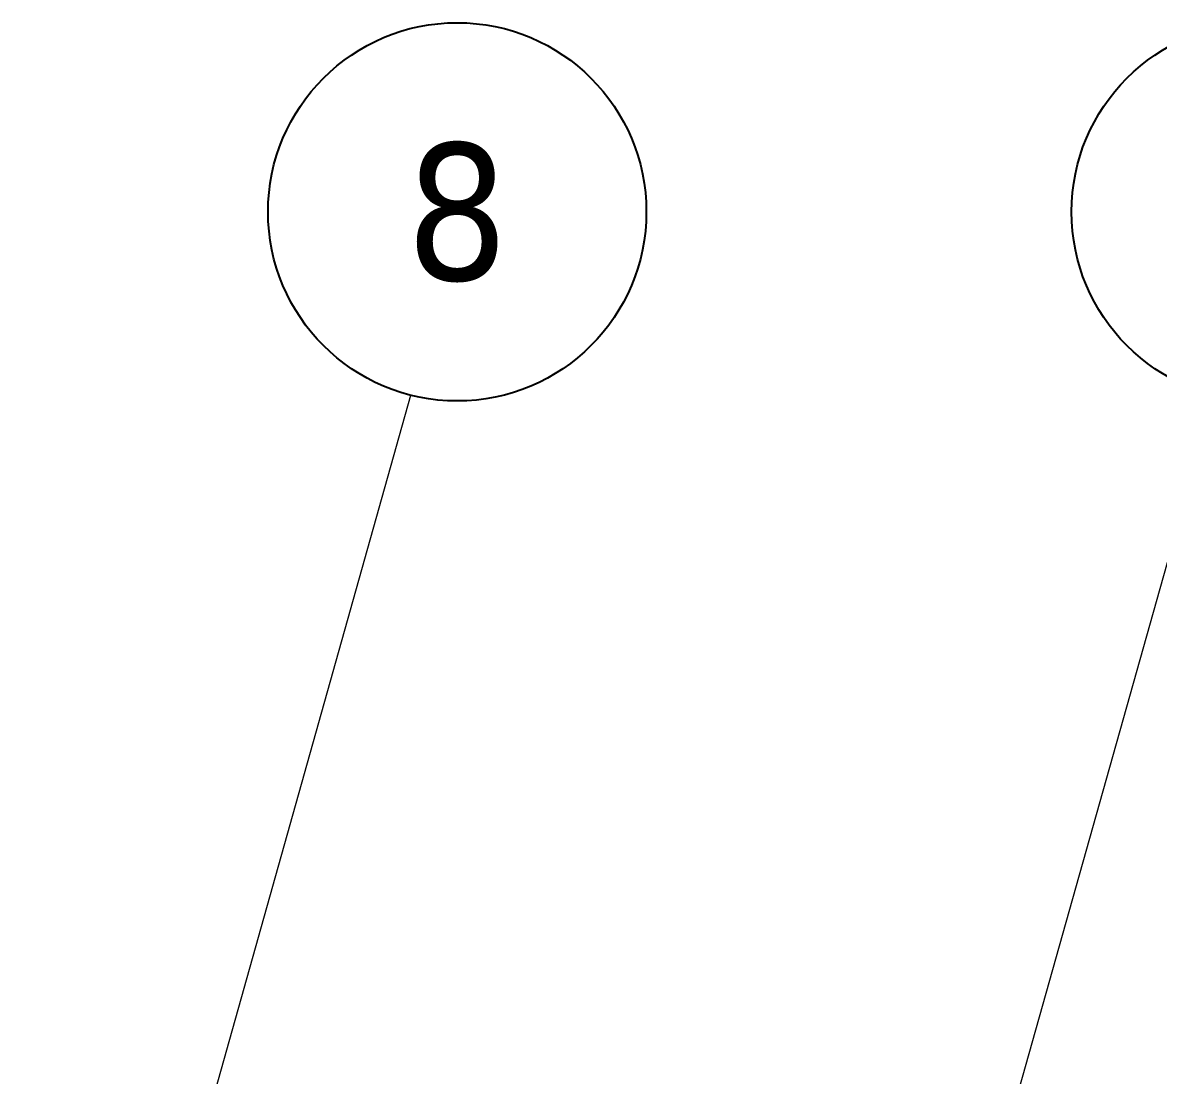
# Model space of a CAD drawing. Header units: millimetres. Extents: x 8981 to 59433, y 5244 to 14154.
# Drawn here: x 11674.9 to 12032, y 12541.2 to 12872.2 of the extents above; entities that cross this region are included whole.
import ezdxf
from ezdxf.enums import TextEntityAlignment as Align

# ---------------------------------------------------------------- set-up
doc = ezdxf.new("R2010")
doc.units = ezdxf.units.MM
doc.layers.add('4标注层', color=3, linetype='Continuous')
doc.layers.add('铁心', color=3, linetype='Continuous', lineweight=0)
doc.styles.add('Tahoma$001', font='tahoma.ttf', dxfattribs={"height": 2.159784})

msp = doc.modelspace()

# ---------------------------------------------------------------- linework, layer by layer
at = {"layer": '4标注层', "ltscale": 3}
for centre in [(11811.517, 12812.688), (12064.171, 12812.688)]:
    msp.add_circle(centre, 59.478, dxfattribs=at)
at = {"layer": '铁心'}
for p, q in [((11674.895, 12321.277, -849.998), (11796.964, 12755.017)), ((11927.549, 12321.277, -849.998), (12049.618, 12755.017))]:
    msp.add_line(p, q, dxfattribs=at)

# ---------------------------------------------------------------- texts
at = {"layer": '铁心', "style": 'Tahoma$001'}
msp.add_text('8', height=42.994, dxfattribs=at).set_placement((11811.517, 12791.297), align=Align.CENTER)

doc.saveas('drawing.dxf')
